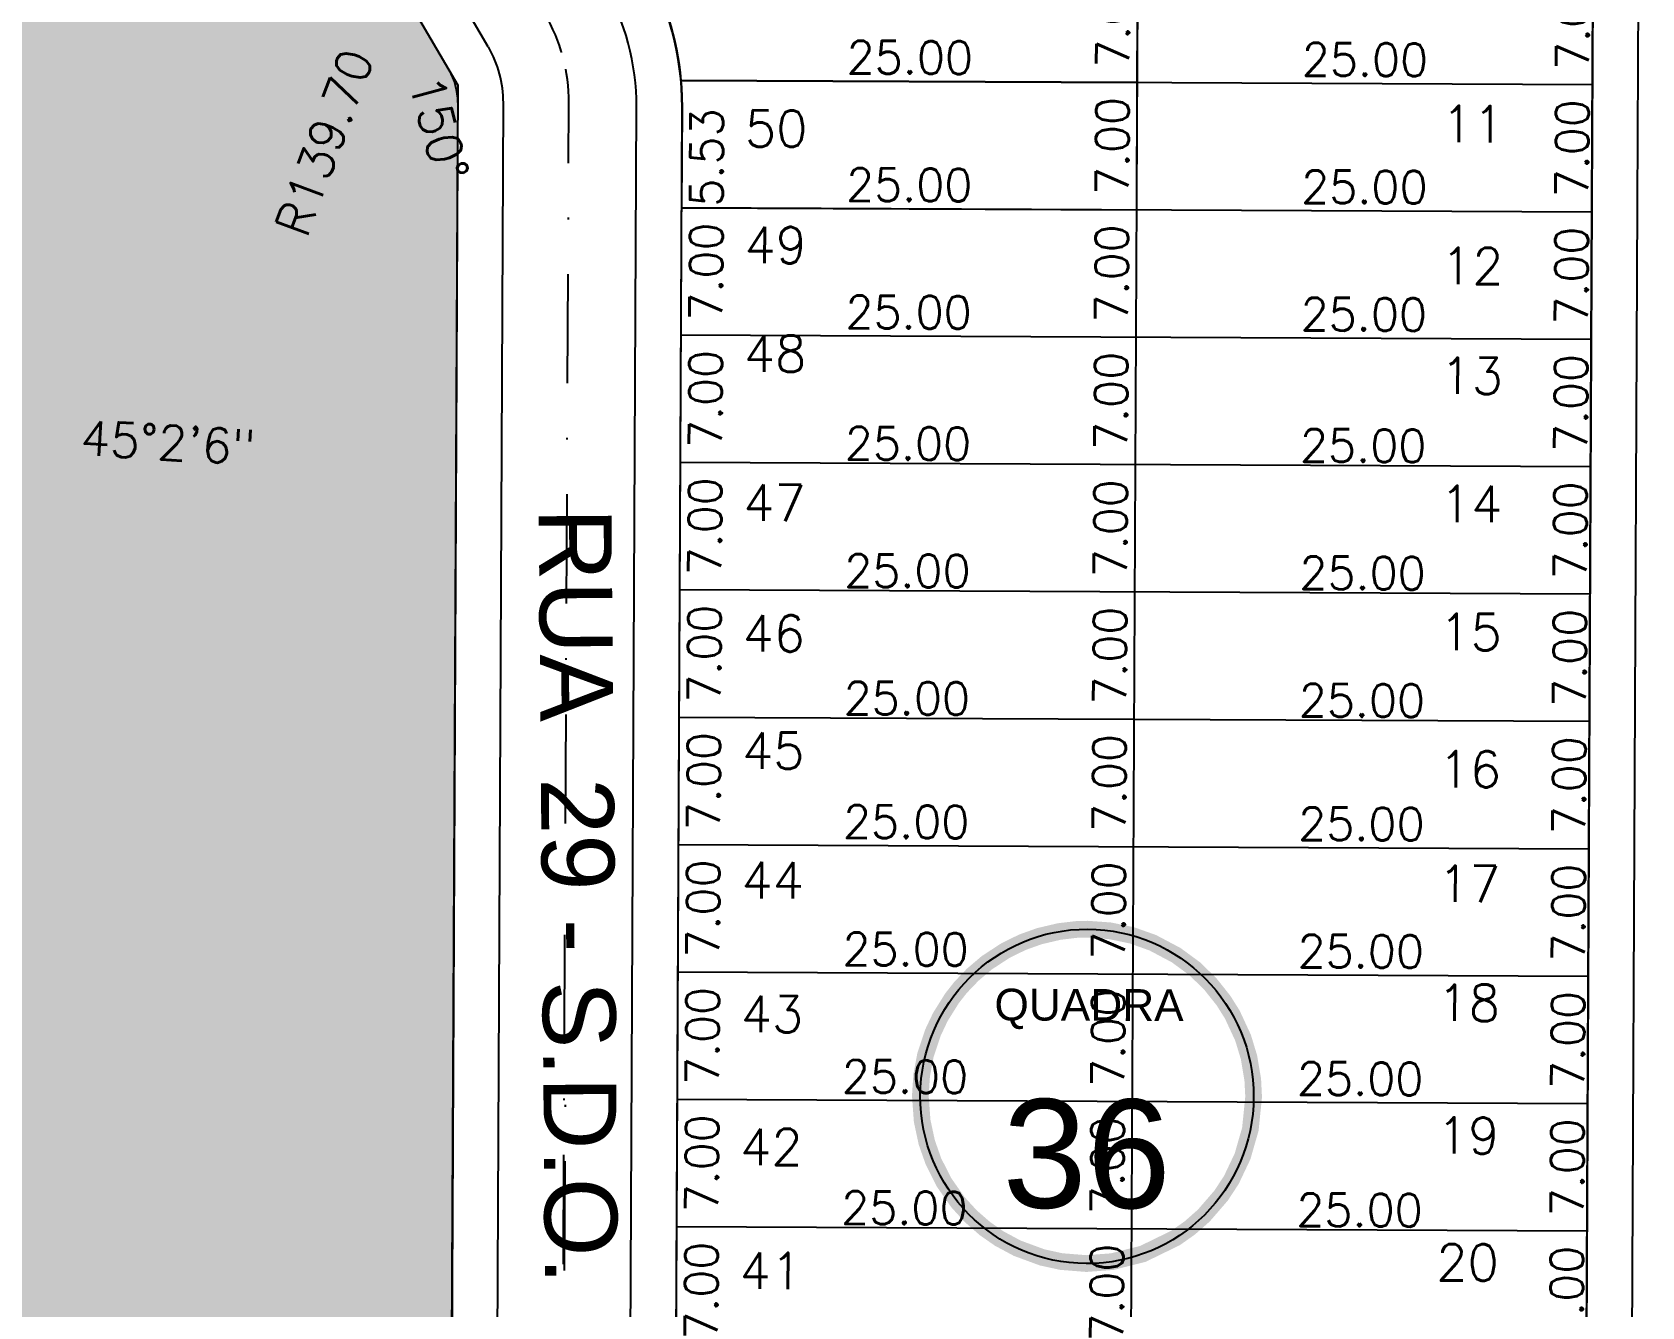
# Model space of a CAD drawing. Header units: millimetres. Extents: x -4430026 to 4783824, y 584 to 9593110.
# Drawn here: x 2394.9 to 2483.3, y 1588 to 1658 of the extents above; entities that cross this region are included whole.
import ezdxf
from ezdxf.enums import TextEntityAlignment as Align

# ---------------------------------------------------------------- set-up
doc = ezdxf.new("R2010")
doc.units = ezdxf.units.MM
doc.linetypes.add('DASHDOT', pattern=[1, 0.5, -0.25, 0, -0.25])
doc.linetypes.add('HIDDEN2', pattern=[0.1875, 0.125, -0.0625])
for name, color, linetype in [('boundary filipe', 6, 'Continuous'), ('BOUNDARY LOTES', 2, 'Continuous'), ('Calçada', 1, 'Continuous'), ('Cota', 8, 'Continuous'), ('COTAS', 8, 'Continuous'), ('Lotes', 2, 'Continuous'), ('Nomes de Ruas', 3, 'Continuous'), ('Numero de lotes', 5, 'Continuous'), ('númeraçãoquadras', 4, 'Continuous'), ('Projeção', 8, 'HIDDEN2'), ('QUADRA', 4, 'Continuous'), ('QUADRO', 8, 'Continuous')]:
    doc.layers.add(name, color=color, linetype=linetype)
doc.styles.add('arcad1', font='romans.shx')
doc.styles.add('ARIAL', font='arial.ttf', dxfattribs={"height": 0.25})
doc.styles.add('ROMANS', font='romans.shx')
doc.styles.add('STYLE1', font='sanss___.ttf')
doc.dimstyles.new('BOLA100', dxfattribs={"dimscale": 0, "dimtxt": 1.9, "dimasz": 0.18, "dimexe": 0.18, "dimexo": 0.063, "dimgap": 0, "dimtad": 1, "dimzin": 4, "dimdsep": 46, "dimtxsty": 'ROMANS', "dimcen": 0.09, "dimse1": 1, "dimse2": 1, "dimsd1": 1, "dimsd2": 1, "dimclrt": 256, "dimaunit": 1, "dimadec": 4, "dimazin": 0, "dimtfac": 1.2, "dimtix": 1, "dimtmove": 2, "dimatfit": 3, "dimfxl": 1, "dimtvp": 2, "dimtolj": 1, "dimtzin": 4, "dimarcsym": 0})
doc.dimstyles.get("Standard").update_dxf_attribs({"dimtxt": 0.18, "dimasz": 0.18, "dimexe": 0.18, "dimexo": 0.0625, "dimgap": 0.09, "dimtad": 0, "dimtih": 1, "dimtoh": 1, "dimdec": 4, "dimzin": 0, "dimdsep": 46, "dimtxsty": 'Standard', "dimcen": 0.09, "dimadec": 0, "dimazin": 0, "dimtfac": 1, "dimtdec": 4, "dimtofl": 0, "dimtmove": 0, "dimatfit": 3, "dimfxl": 1, "dimtolj": 1, "dimtzin": 0, "dimarcsym": 0})

# ---------------------------------------------------------------- blocks, each defined once
blk = doc.blocks.new('NUM_quadra')
at = {"color": 6, "const_width": 0.02}
blk.add_lwpolyline([(-0.0134, 0.1996), (-0.034, 0.1971), (-0.0579, 0.1914), (-0.0779, 0.1842), (-0.0981, 0.1743), (-0.1208, 0.1594), (-0.1377, 0.145), (-0.1521, 0.1299), (-0.1625, 0.1166), (-0.1764, 0.0942), (-0.1852, 0.0754), (-0.1941, 0.0483), (-0.1985, 0.0243), (-0.2, 0), (-0.1977, -0.0299), (-0.1921, -0.0556), (-0.1839, -0.0786), (-0.1713, -0.1033), (-0.1546, -0.1269), (-0.1389, -0.1439), (-0.1219, -0.1586), (-0.1046, -0.1705), (-0.0831, -0.1819), (-0.0531, -0.1928), (-0.0302, -0.1977), (0, -0.2), (0.0309, -0.1976), (0.0677, -0.1882), (0.1069, -0.169), (0.124, -0.1569), (0.1407, -0.1421), (0.1614, -0.1181), (0.1737, -0.0992), (0.187, -0.071), (0.1962, -0.0386), (0.2, 0), (0.1989, 0.0205), (0.1943, 0.0473), (0.1871, 0.0707), (0.1741, 0.0984), (0.1635, 0.1151), (0.1472, 0.1354), (0.1285, 0.1533), (0.1063, 0.1694), (0.0782, 0.1841), (0.0533, 0.1928), (0.0267, 0.1982), (0, 0.2)], close=True, dxfattribs=at)
blk.add_circle((0, 0), 0.2)
at = {"color": 3, "insert": (-0.1114, 0.1285), "char_height": 0.038, "width": 0.2663, "attachment_point": 1, "style": 'STYLE1'}
blk.add_mtext('\\fArial|b0|i0|c0|p34;QUADRA', dxfattribs=at)
at = {"color": 3, "style": 'STYLE1'}
blk.add_attdef('00', text='', height=0.13, dxfattribs=at).set_placement((0, -0.1335), align=Align.CENTER)
blk = doc.blocks.new('*D14100')
at = {"layer": 'DEFPOINTS', "color": 0, "linetype": 'ByBlock'}
for p in [(2424.349, 1656.77), (2423.633, 1505.642), (2427.233, 1505.625)]:
    blk.add_point(p, dxfattribs=at)
at = {"layer": 'COTAS', "linetype": 'ByBlock', "insert": (2422.02, 1580.836), "char_height": 1.9, "attachment_point": 5, "rotation": 89.72858, "style": 'ROMANS'}
blk.add_mtext('\\A1;151.13', dxfattribs=at)
blk = doc.blocks.new('*D14101')
at = {"layer": 'DEFPOINTS', "color": 0, "linetype": 'ByBlock'}
for p in [(2409.343, 1682.337), (2399.441, 1676.524), (2424.349, 1656.77)]:
    blk.add_point(p, dxfattribs=at)
at = {"layer": 'COTAS', "linetype": 'ByBlock', "insert": (2417.981, 1670.455), "char_height": 1.9, "attachment_point": 5, "rotation": 300.40994, "style": 'ROMANS'}
blk.add_mtext('\\A1;29.65', dxfattribs=at)
blk = doc.blocks.new('*D14391')
at = {"layer": 'DEFPOINTS', "color": 0, "linetype": 'ByBlock'}
for p in [(2409.929, 1680.395), (2416.101, 1656.357), (2424.934, 1654.828), (2424.934, 1654.828), (2424.219, 1503.7)]:
    blk.add_point(p, dxfattribs=at)
at = {"layer": 'COTAS', "linetype": 'ByBlock', "insert": (2417.195, 1652.744), "char_height": 1.9, "attachment_point": 5, "rotation": 285.06926, "style": 'ROMANS'}
blk.add_mtext('\\A1;150°', dxfattribs=at)
blk = doc.blocks.new('*D13839')
at = {"layer": 'DEFPOINTS', "color": 0, "linetype": 'ByBlock'}
for p in [(2450.695, 1758.641), (2401.871, 1627.75)]:
    blk.add_point(p, dxfattribs=at)
at = {"layer": 'COTAS', "linetype": 'ByBlock', "insert": (2410.904, 1651.965), "char_height": 1.9, "attachment_point": 5, "rotation": 69.54409, "style": 'ROMANS'}
blk.add_mtext('\\A1;R139.70', dxfattribs=at)
blk = doc.blocks.new('*D13840')
at = {"layer": 'DEFPOINTS', "color": 0, "linetype": 'ByBlock'}
for p in [(2355.914, 1759.622), (2462.721, 1753.502), (2403.112, 1634.246), (2401.871, 1627.75), (2401.871, 1627.75)]:
    blk.add_point(p, dxfattribs=at)
at = {"layer": 'COTAS', "linetype": 'ByBlock', "insert": (2402.318, 1635.481), "char_height": 1.9, "attachment_point": 5, "rotation": 356.69595, "style": 'ROMANS'}
blk.add_mtext('\\A1;45°2\'6"', dxfattribs=at)
blk = doc.blocks.new('*D10656')
at = {"layer": 'DEFPOINTS', "color": 0}
for p in [(2430.55, 1653.914), (2430.505, 1648.382), (2435.491, 1648.358)]:
    blk.add_point(p, dxfattribs=at)
at = {"layer": 'COTAS', "color": 41, "insert": (2431.904, 1651.142), "char_height": 1.8, "attachment_point": 5, "rotation": 89.72858, "style": 'ROMANS'}
blk.add_mtext('\\A1;5.53', dxfattribs=at)
blk = doc.blocks.new('*D10657')
at = {"layer": 'DEFPOINTS', "color": 0}
for p in [(2430.505, 1648.382), (2430.491, 1641.382), (2435.457, 1641.358)]:
    blk.add_point(p, dxfattribs=at)
at = {"layer": 'COTAS', "color": 41, "insert": (2431.874, 1644.875), "char_height": 1.8, "attachment_point": 5, "rotation": 89.72858, "style": 'ROMANS'}
blk.add_mtext('\\A1;7.00', dxfattribs=at)
blk = doc.blocks.new('*D10658')
at = {"layer": 'DEFPOINTS', "color": 0}
for p in [(2430.491, 1641.382), (2430.458, 1634.382), (2435.424, 1634.358)]:
    blk.add_point(p, dxfattribs=at)
at = {"layer": 'COTAS', "color": 41, "insert": (2431.841, 1637.876), "char_height": 1.8, "attachment_point": 5, "rotation": 89.72858, "style": 'ROMANS'}
blk.add_mtext('\\A1;7.00', dxfattribs=at)
blk = doc.blocks.new('*D10659')
at = {"layer": 'DEFPOINTS', "color": 0}
for p in [(2430.458, 1634.382), (2430.424, 1627.382), (2435.391, 1627.359)]:
    blk.add_point(p, dxfattribs=at)
at = {"layer": 'COTAS', "color": 41, "insert": (2431.808, 1630.876), "char_height": 1.8, "attachment_point": 5, "rotation": 89.72858, "style": 'ROMANS'}
blk.add_mtext('\\A1;7.00', dxfattribs=at)
blk = doc.blocks.new('*D10660')
at = {"layer": 'DEFPOINTS', "color": 0}
for p in [(2430.424, 1627.382), (2430.391, 1620.382), (2435.358, 1620.359)]:
    blk.add_point(p, dxfattribs=at)
at = {"layer": 'COTAS', "color": 41, "insert": (2431.775, 1623.876), "char_height": 1.8, "attachment_point": 5, "rotation": 89.72858, "style": 'ROMANS'}
blk.add_mtext('\\A1;7.00', dxfattribs=at)
blk = doc.blocks.new('*D10661')
at = {"layer": 'DEFPOINTS', "color": 0}
for p in [(2430.391, 1620.382), (2430.358, 1613.382), (2435.325, 1613.359)]:
    blk.add_point(p, dxfattribs=at)
at = {"layer": 'COTAS', "color": 41, "insert": (2431.741, 1616.876), "char_height": 1.8, "attachment_point": 5, "rotation": 89.72858, "style": 'ROMANS'}
blk.add_mtext('\\A1;7.00', dxfattribs=at)
blk = doc.blocks.new('*D10662')
at = {"layer": 'DEFPOINTS', "color": 0}
for p in [(2430.358, 1613.382), (2430.325, 1606.382), (2435.292, 1606.359)]:
    blk.add_point(p, dxfattribs=at)
at = {"layer": 'COTAS', "color": 41, "insert": (2431.708, 1609.876), "char_height": 1.8, "attachment_point": 5, "rotation": 89.72858, "style": 'ROMANS'}
blk.add_mtext('\\A1;7.00', dxfattribs=at)
blk = doc.blocks.new('*D10663')
at = {"layer": 'DEFPOINTS', "color": 0}
for p in [(2430.325, 1606.382), (2430.292, 1599.382), (2435.259, 1599.359)]:
    blk.add_point(p, dxfattribs=at)
at = {"layer": 'COTAS', "color": 41, "insert": (2431.675, 1602.876), "char_height": 1.8, "attachment_point": 5, "rotation": 89.72858, "style": 'ROMANS'}
blk.add_mtext('\\A1;7.00', dxfattribs=at)
blk = doc.blocks.new('*D10664')
at = {"layer": 'DEFPOINTS', "color": 0}
for p in [(2430.292, 1599.382), (2430.259, 1592.382), (2435.225, 1592.359)]:
    blk.add_point(p, dxfattribs=at)
at = {"layer": 'COTAS', "color": 41, "insert": (2431.642, 1595.876), "char_height": 1.8, "attachment_point": 5, "rotation": 89.72858, "style": 'ROMANS'}
blk.add_mtext('\\A1;7.00', dxfattribs=at)
blk = doc.blocks.new('*D10665')
at = {"layer": 'DEFPOINTS', "color": 0}
for p in [(2430.259, 1592.382), (2430.225, 1585.383), (2435.192, 1585.359)]:
    blk.add_point(p, dxfattribs=at)
at = {"layer": 'COTAS', "color": 41, "insert": (2431.609, 1588.876), "char_height": 1.8, "attachment_point": 5, "rotation": 89.72858, "style": 'ROMANS'}
blk.add_mtext('\\A1;7.00', dxfattribs=at)
blk = doc.blocks.new('*D10677')
at = {"layer": 'DEFPOINTS', "color": 0}
for p in [(2455.59, 1662.263), (2455.557, 1655.263), (2457.8, 1655.253)]:
    blk.add_point(p, dxfattribs=at)
at = {"layer": 'COTAS', "color": 41, "insert": (2454.217, 1658.77), "char_height": 1.8, "attachment_point": 5, "rotation": 89.72858, "style": 'ROMANS'}
blk.add_mtext('\\A1;7.00', dxfattribs=at)
blk = doc.blocks.new('*D10678')
at = {"layer": 'DEFPOINTS', "color": 0}
for p in [(2455.557, 1655.263), (2455.524, 1648.263), (2457.767, 1648.253)]:
    blk.add_point(p, dxfattribs=at)
at = {"layer": 'COTAS', "color": 41, "insert": (2454.183, 1651.77), "char_height": 1.8, "attachment_point": 5, "rotation": 89.72858, "style": 'ROMANS'}
blk.add_mtext('\\A1;7.00', dxfattribs=at)
blk = doc.blocks.new('*D10679')
at = {"layer": 'DEFPOINTS', "color": 0}
for p in [(2455.524, 1648.263), (2455.49, 1641.264), (2457.734, 1641.253)]:
    blk.add_point(p, dxfattribs=at)
at = {"layer": 'COTAS', "color": 41, "insert": (2454.15, 1644.77), "char_height": 1.8, "attachment_point": 5, "rotation": 89.72858, "style": 'ROMANS'}
blk.add_mtext('\\A1;7.00', dxfattribs=at)
blk = doc.blocks.new('*D10680')
at = {"layer": 'DEFPOINTS', "color": 0}
for p in [(2455.49, 1641.264), (2455.457, 1634.264), (2457.7, 1634.253)]:
    blk.add_point(p, dxfattribs=at)
at = {"layer": 'COTAS', "color": 41, "insert": (2454.117, 1637.77), "char_height": 1.8, "attachment_point": 5, "rotation": 89.72858, "style": 'ROMANS'}
blk.add_mtext('\\A1;7.00', dxfattribs=at)
blk = doc.blocks.new('*D10681')
at = {"layer": 'DEFPOINTS', "color": 0}
for p in [(2455.457, 1634.264), (2455.424, 1627.264), (2457.667, 1627.253)]:
    blk.add_point(p, dxfattribs=at)
at = {"layer": 'COTAS', "color": 41, "insert": (2454.084, 1630.77), "char_height": 1.8, "attachment_point": 5, "rotation": 89.72858, "style": 'ROMANS'}
blk.add_mtext('\\A1;7.00', dxfattribs=at)
blk = doc.blocks.new('*D10682')
at = {"layer": 'DEFPOINTS', "color": 0}
for p in [(2455.424, 1627.264), (2455.391, 1620.264), (2457.634, 1620.253)]:
    blk.add_point(p, dxfattribs=at)
at = {"layer": 'COTAS', "color": 41, "insert": (2454.051, 1623.77), "char_height": 1.8, "attachment_point": 5, "rotation": 89.72858, "style": 'ROMANS'}
blk.add_mtext('\\A1;7.00', dxfattribs=at)
blk = doc.blocks.new('*D10683')
at = {"layer": 'DEFPOINTS', "color": 0}
for p in [(2455.391, 1620.264), (2455.358, 1613.264), (2457.601, 1613.253)]:
    blk.add_point(p, dxfattribs=at)
at = {"layer": 'COTAS', "color": 41, "insert": (2454.018, 1616.77), "char_height": 1.8, "attachment_point": 5, "rotation": 89.72858, "style": 'ROMANS'}
blk.add_mtext('\\A1;7.00', dxfattribs=at)
blk = doc.blocks.new('*D10684')
at = {"layer": 'DEFPOINTS', "color": 0}
for p in [(2455.358, 1613.264), (2455.325, 1606.264), (2457.568, 1606.253)]:
    blk.add_point(p, dxfattribs=at)
at = {"layer": 'COTAS', "color": 41, "insert": (2453.984, 1609.77), "char_height": 1.8, "attachment_point": 5, "rotation": 89.72858, "style": 'ROMANS'}
blk.add_mtext('\\A1;7.00', dxfattribs=at)
blk = doc.blocks.new('*D10685')
at = {"layer": 'DEFPOINTS', "color": 0}
for p in [(2455.325, 1606.264), (2455.292, 1599.264), (2457.535, 1599.253)]:
    blk.add_point(p, dxfattribs=at)
at = {"layer": 'COTAS', "color": 41, "insert": (2453.951, 1602.77), "char_height": 1.8, "attachment_point": 5, "rotation": 89.72858, "style": 'ROMANS'}
blk.add_mtext('\\A1;7.00', dxfattribs=at)
blk = doc.blocks.new('*D10686')
at = {"layer": 'DEFPOINTS', "color": 0}
for p in [(2455.292, 1599.264), (2455.258, 1592.264), (2457.502, 1592.253)]:
    blk.add_point(p, dxfattribs=at)
at = {"layer": 'COTAS', "color": 41, "insert": (2453.918, 1595.77), "char_height": 1.8, "attachment_point": 5, "rotation": 89.72858, "style": 'ROMANS'}
blk.add_mtext('\\A1;7.00', dxfattribs=at)
blk = doc.blocks.new('*D10687')
at = {"layer": 'DEFPOINTS', "color": 0}
for p in [(2455.258, 1592.264), (2455.207, 1585.264), (2457.468, 1585.254)]:
    blk.add_point(p, dxfattribs=at)
at = {"layer": 'COTAS', "color": 41, "insert": (2453.885, 1588.771), "char_height": 1.8, "attachment_point": 5, "rotation": 89.72858, "style": 'ROMANS'}
blk.add_mtext('\\A1;7.00', dxfattribs=at)
blk = doc.blocks.new('*D10699')
at = {"layer": 'DEFPOINTS', "color": 0}
for p in [(2480.571, 1662.145), (2480.538, 1655.145), (2483.057, 1655.133)]:
    blk.add_point(p, dxfattribs=at)
at = {"layer": 'COTAS', "color": 41, "insert": (2479.473, 1658.65), "char_height": 1.8, "attachment_point": 5, "rotation": 89.72858, "style": 'ROMANS'}
blk.add_mtext('\\A1;7.00', dxfattribs=at)
blk = doc.blocks.new('*D10700')
at = {"layer": 'DEFPOINTS', "color": 0}
for p in [(2480.538, 1655.145), (2480.505, 1648.145), (2483.023, 1648.133)]:
    blk.add_point(p, dxfattribs=at)
at = {"layer": 'COTAS', "color": 41, "insert": (2479.44, 1651.65), "char_height": 1.8, "attachment_point": 5, "rotation": 89.72858, "style": 'ROMANS'}
blk.add_mtext('\\A1;7.00', dxfattribs=at)
blk = doc.blocks.new('*D10701')
at = {"layer": 'DEFPOINTS', "color": 0}
for p in [(2480.505, 1648.145), (2480.472, 1641.145), (2482.99, 1641.133)]:
    blk.add_point(p, dxfattribs=at)
at = {"layer": 'COTAS', "color": 41, "insert": (2479.407, 1644.65), "char_height": 1.8, "attachment_point": 5, "rotation": 89.72858, "style": 'ROMANS'}
blk.add_mtext('\\A1;7.00', dxfattribs=at)
blk = doc.blocks.new('*D10702')
at = {"layer": 'DEFPOINTS', "color": 0}
for p in [(2480.472, 1641.145), (2480.438, 1634.145), (2482.957, 1634.133)]:
    blk.add_point(p, dxfattribs=at)
at = {"layer": 'COTAS', "color": 41, "insert": (2479.374, 1637.65), "char_height": 1.8, "attachment_point": 5, "rotation": 89.72858, "style": 'ROMANS'}
blk.add_mtext('\\A1;7.00', dxfattribs=at)
blk = doc.blocks.new('*D10703')
at = {"layer": 'DEFPOINTS', "color": 0}
for p in [(2480.438, 1634.145), (2480.405, 1627.145), (2482.924, 1627.133)]:
    blk.add_point(p, dxfattribs=at)
at = {"layer": 'COTAS', "color": 41, "insert": (2479.34, 1630.65), "char_height": 1.8, "attachment_point": 5, "rotation": 89.72858, "style": 'ROMANS'}
blk.add_mtext('\\A1;7.00', dxfattribs=at)
blk = doc.blocks.new('*D10704')
at = {"layer": 'DEFPOINTS', "color": 0}
for p in [(2480.405, 1627.145), (2480.372, 1620.145), (2482.891, 1620.133)]:
    blk.add_point(p, dxfattribs=at)
at = {"layer": 'COTAS', "color": 41, "insert": (2479.307, 1623.65), "char_height": 1.8, "attachment_point": 5, "rotation": 89.72858, "style": 'ROMANS'}
blk.add_mtext('\\A1;7.00', dxfattribs=at)
blk = doc.blocks.new('*D10705')
at = {"layer": 'DEFPOINTS', "color": 0}
for p in [(2480.372, 1620.145), (2480.339, 1613.145), (2482.858, 1613.134)]:
    blk.add_point(p, dxfattribs=at)
at = {"layer": 'COTAS', "color": 41, "insert": (2479.274, 1616.651), "char_height": 1.8, "attachment_point": 5, "rotation": 89.72858, "style": 'ROMANS'}
blk.add_mtext('\\A1;7.00', dxfattribs=at)
blk = doc.blocks.new('*D10706')
at = {"layer": 'DEFPOINTS', "color": 0}
for p in [(2480.339, 1613.145), (2480.306, 1606.146), (2482.824, 1606.134)]:
    blk.add_point(p, dxfattribs=at)
at = {"layer": 'COTAS', "color": 41, "insert": (2479.241, 1609.651), "char_height": 1.8, "attachment_point": 5, "rotation": 89.72858, "style": 'ROMANS'}
blk.add_mtext('\\A1;7.00', dxfattribs=at)
blk = doc.blocks.new('*D10707')
at = {"layer": 'DEFPOINTS', "color": 0}
for p in [(2480.306, 1606.146), (2480.273, 1599.146), (2482.791, 1599.134)]:
    blk.add_point(p, dxfattribs=at)
at = {"layer": 'COTAS', "color": 41, "insert": (2479.208, 1602.651), "char_height": 1.8, "attachment_point": 5, "rotation": 89.72858, "style": 'ROMANS'}
blk.add_mtext('\\A1;7.00', dxfattribs=at)
blk = doc.blocks.new('*D10708')
at = {"layer": 'DEFPOINTS', "color": 0}
for p in [(2480.273, 1599.146), (2480.24, 1592.146), (2482.758, 1592.134)]:
    blk.add_point(p, dxfattribs=at)
at = {"layer": 'COTAS', "color": 41, "insert": (2479.175, 1595.651), "char_height": 1.8, "attachment_point": 5, "rotation": 89.72858, "style": 'ROMANS'}
blk.add_mtext('\\A1;7.00', dxfattribs=at)
blk = doc.blocks.new('*D10709')
at = {"layer": 'DEFPOINTS', "color": 0}
for p in [(2480.24, 1592.146), (2480.206, 1585.146), (2482.725, 1585.134)]:
    blk.add_point(p, dxfattribs=at)
at = {"layer": 'COTAS', "color": 41, "insert": (2479.142, 1588.651), "char_height": 1.8, "attachment_point": 5, "rotation": 89.72858, "style": 'ROMANS'}
blk.add_mtext('\\A1;7.00', dxfattribs=at)
blk = doc.blocks.new('*D10760')
at = {"layer": 'DEFPOINTS', "color": 0}
for p in [(2430.386, 1619.364), (2455.386, 1619.245), (2455.379, 1617.769)]:
    blk.add_point(p, dxfattribs=at)
at = {"layer": 'Cota', "color": 41, "insert": (2442.896, 1621.429), "char_height": 1.8, "attachment_point": 5, "rotation": 359.72858, "style": 'ROMANS'}
blk.add_mtext('\\A1;25.00', dxfattribs=at)
blk = doc.blocks.new('*D10761')
at = {"layer": 'DEFPOINTS', "color": 0}
for p in [(2455.386, 1619.245), (2480.386, 1619.127), (2480.379, 1617.651)]:
    blk.add_point(p, dxfattribs=at)
at = {"layer": 'Cota', "color": 41, "insert": (2467.896, 1621.31), "char_height": 1.8, "attachment_point": 5, "rotation": 359.72858, "style": 'ROMANS'}
blk.add_mtext('\\A1;25.00', dxfattribs=at)
blk = doc.blocks.new('*D10762')
at = {"layer": 'DEFPOINTS', "color": 0}
for p in [(2430.42, 1626.364), (2455.419, 1626.245), (2455.412, 1624.769)]:
    blk.add_point(p, dxfattribs=at)
at = {"layer": 'Cota', "color": 41, "insert": (2442.93, 1628.428), "char_height": 1.8, "attachment_point": 5, "rotation": 359.72858, "style": 'ROMANS'}
blk.add_mtext('\\A1;25.00', dxfattribs=at)
blk = doc.blocks.new('*D10763')
at = {"layer": 'DEFPOINTS', "color": 0}
for p in [(2455.419, 1626.245), (2480.419, 1626.127), (2480.412, 1624.651)]:
    blk.add_point(p, dxfattribs=at)
at = {"layer": 'Cota', "color": 41, "insert": (2467.929, 1628.31), "char_height": 1.8, "attachment_point": 5, "rotation": 359.72858, "style": 'ROMANS'}
blk.add_mtext('\\A1;25.00', dxfattribs=at)
blk = doc.blocks.new('*D10764')
at = {"layer": 'DEFPOINTS', "color": 0}
for p in [(2430.453, 1633.363), (2455.453, 1633.245), (2455.446, 1631.769)]:
    blk.add_point(p, dxfattribs=at)
at = {"layer": 'Cota', "color": 41, "insert": (2442.963, 1635.428), "char_height": 1.8, "attachment_point": 5, "rotation": 359.72858, "style": 'ROMANS'}
blk.add_mtext('\\A1;25.00', dxfattribs=at)
blk = doc.blocks.new('*D10765')
at = {"layer": 'DEFPOINTS', "color": 0}
for p in [(2455.453, 1633.245), (2480.452, 1633.127), (2480.445, 1631.651)]:
    blk.add_point(p, dxfattribs=at)
at = {"layer": 'Cota', "color": 41, "insert": (2467.962, 1635.31), "char_height": 1.8, "attachment_point": 5, "rotation": 359.72858, "style": 'ROMANS'}
blk.add_mtext('\\A1;25.00', dxfattribs=at)
blk = doc.blocks.new('*D10766')
at = {"layer": 'DEFPOINTS', "color": 0}
for p in [(2430.487, 1640.577), (2455.487, 1640.458), (2455.48, 1638.983)]:
    blk.add_point(p, dxfattribs=at)
at = {"layer": 'Cota', "color": 41, "insert": (2442.997, 1642.642), "char_height": 1.8, "attachment_point": 5, "rotation": 359.72858, "style": 'ROMANS'}
blk.add_mtext('\\A1;25.00', dxfattribs=at)
blk = doc.blocks.new('*D10767')
at = {"layer": 'DEFPOINTS', "color": 0}
for p in [(2455.487, 1640.458), (2480.486, 1640.34), (2480.479, 1638.864)]:
    blk.add_point(p, dxfattribs=at)
at = {"layer": 'Cota', "color": 41, "insert": (2467.997, 1642.523), "char_height": 1.8, "attachment_point": 5, "rotation": 359.72858, "style": 'ROMANS'}
blk.add_mtext('\\A1;25.00', dxfattribs=at)
blk = doc.blocks.new('*D10768')
at = {"layer": 'DEFPOINTS', "color": 0}
for p in [(2430.52, 1647.577), (2455.52, 1647.458), (2455.513, 1645.983)]:
    blk.add_point(p, dxfattribs=at)
at = {"layer": 'Cota', "color": 41, "insert": (2443.03, 1649.642), "char_height": 1.8, "attachment_point": 5, "rotation": 359.72858, "style": 'ROMANS'}
blk.add_mtext('\\A1;25.00', dxfattribs=at)
blk = doc.blocks.new('*D10769')
at = {"layer": 'DEFPOINTS', "color": 0}
for p in [(2455.52, 1647.458), (2480.52, 1647.34), (2480.513, 1645.864)]:
    blk.add_point(p, dxfattribs=at)
at = {"layer": 'Cota', "color": 41, "insert": (2468.03, 1649.523), "char_height": 1.8, "attachment_point": 5, "rotation": 359.72858, "style": 'ROMANS'}
blk.add_mtext('\\A1;25.00', dxfattribs=at)
blk = doc.blocks.new('*D10770')
at = {"layer": 'DEFPOINTS', "color": 0}
for p in [(2430.553, 1654.577), (2455.553, 1654.458), (2455.546, 1652.982)]:
    blk.add_point(p, dxfattribs=at)
at = {"layer": 'Cota', "color": 41, "insert": (2443.063, 1656.642), "char_height": 1.8, "attachment_point": 5, "rotation": 359.72858, "style": 'ROMANS'}
blk.add_mtext('\\A1;25.00', dxfattribs=at)
blk = doc.blocks.new('*D10771')
at = {"layer": 'DEFPOINTS', "color": 0}
for p in [(2455.553, 1654.458), (2480.553, 1654.34), (2480.546, 1652.864)]:
    blk.add_point(p, dxfattribs=at)
at = {"layer": 'Cota', "color": 41, "insert": (2468.063, 1656.523), "char_height": 1.8, "attachment_point": 5, "rotation": 359.72858, "style": 'ROMANS'}
blk.add_mtext('\\A1;25.00', dxfattribs=at)
blk = doc.blocks.new('*D10772')
at = {"layer": 'DEFPOINTS', "color": 0}
for p in [(2430.574, 1658.924), (2455.574, 1658.806), (2455.567, 1657.33)]:
    blk.add_point(p, dxfattribs=at)
at = {"layer": 'Cota', "color": 41, "insert": (2443.084, 1660.989), "char_height": 1.8, "attachment_point": 5, "rotation": 359.72858, "style": 'ROMANS'}
blk.add_mtext('\\A1;25.00', dxfattribs=at)
blk = doc.blocks.new('*D10773')
at = {"layer": 'DEFPOINTS', "color": 0}
for p in [(2430.354, 1612.577), (2455.354, 1612.459), (2455.347, 1610.983)]:
    blk.add_point(p, dxfattribs=at)
at = {"layer": 'Cota', "color": 41, "insert": (2442.864, 1614.642), "char_height": 1.8, "attachment_point": 5, "rotation": 359.72858, "style": 'ROMANS'}
blk.add_mtext('\\A1;25.00', dxfattribs=at)
blk = doc.blocks.new('*D10774')
at = {"layer": 'DEFPOINTS', "color": 0}
for p in [(2455.354, 1612.459), (2480.354, 1612.34), (2480.347, 1610.864)]:
    blk.add_point(p, dxfattribs=at)
at = {"layer": 'Cota', "color": 41, "insert": (2467.864, 1614.524), "char_height": 1.8, "attachment_point": 5, "rotation": 359.72858, "style": 'ROMANS'}
blk.add_mtext('\\A1;25.00', dxfattribs=at)
blk = doc.blocks.new('*D10783')
at = {"layer": 'DEFPOINTS', "color": 0}
for p in [(2430.254, 1591.364), (2455.254, 1591.246), (2455.247, 1589.77)]:
    blk.add_point(p, dxfattribs=at)
at = {"layer": 'Cota', "color": 41, "insert": (2442.764, 1593.429), "char_height": 1.8, "attachment_point": 5, "rotation": 359.72858, "style": 'ROMANS'}
blk.add_mtext('\\A1;25.00', dxfattribs=at)
blk = doc.blocks.new('*D10784')
at = {"layer": 'DEFPOINTS', "color": 0}
for p in [(2455.254, 1591.246), (2480.253, 1591.127), (2480.246, 1589.651)]:
    blk.add_point(p, dxfattribs=at)
at = {"layer": 'Cota', "color": 41, "insert": (2467.763, 1593.31), "char_height": 1.8, "attachment_point": 5, "rotation": 359.72858, "style": 'ROMANS'}
blk.add_mtext('\\A1;25.00', dxfattribs=at)
blk = doc.blocks.new('*D10785')
at = {"layer": 'DEFPOINTS', "color": 0}
for p in [(2430.288, 1598.577), (2455.288, 1598.459), (2455.281, 1596.983)]:
    blk.add_point(p, dxfattribs=at)
at = {"layer": 'Cota', "color": 41, "insert": (2442.798, 1600.642), "char_height": 1.8, "attachment_point": 5, "rotation": 359.72858, "style": 'ROMANS'}
blk.add_mtext('\\A1;25.00', dxfattribs=at)
blk = doc.blocks.new('*D10786')
at = {"layer": 'DEFPOINTS', "color": 0}
for p in [(2455.288, 1598.459), (2480.287, 1598.34), (2480.28, 1596.865)]:
    blk.add_point(p, dxfattribs=at)
at = {"layer": 'Cota', "color": 41, "insert": (2467.798, 1600.524), "char_height": 1.8, "attachment_point": 5, "rotation": 359.72858, "style": 'ROMANS'}
blk.add_mtext('\\A1;25.00', dxfattribs=at)
blk = doc.blocks.new('*D10787')
at = {"layer": 'DEFPOINTS', "color": 0}
for p in [(2430.321, 1605.577), (2455.321, 1605.459), (2455.314, 1603.983)]:
    blk.add_point(p, dxfattribs=at)
at = {"layer": 'Cota', "color": 41, "insert": (2442.831, 1607.642), "char_height": 1.8, "attachment_point": 5, "rotation": 359.72858, "style": 'ROMANS'}
blk.add_mtext('\\A1;25.00', dxfattribs=at)
blk = doc.blocks.new('*D10788')
at = {"layer": 'DEFPOINTS', "color": 0}
for p in [(2455.321, 1605.459), (2480.321, 1605.34), (2480.314, 1603.865)]:
    blk.add_point(p, dxfattribs=at)
at = {"layer": 'Cota', "color": 41, "insert": (2467.831, 1607.524), "char_height": 1.8, "attachment_point": 5, "rotation": 359.72858, "style": 'ROMANS'}
blk.add_mtext('\\A1;25.00', dxfattribs=at)
blk = doc.blocks.new('*D8672')
at = {"layer": 'DEFPOINTS', "color": 0, "linetype": 'ByBlock'}
for p in [(2355.914, 1759.622), (2462.721, 1753.502), (2403.112, 1634.246), (2401.871, 1627.75), (2401.871, 1627.75)]:
    blk.add_point(p, dxfattribs=at)
at = {"layer": 'COTAS', "linetype": 'ByBlock', "insert": (2402.318, 1635.481), "char_height": 1.9, "attachment_point": 5, "rotation": 356.69595, "style": 'ROMANS'}
blk.add_mtext('\\A1;45°2\'6"', dxfattribs=at)

msp = doc.modelspace()

# ---------------------------------------------------------------- hatches: boundary and pattern name
at = {"layer": 'QUADRO'}
h = msp.add_hatch(dxfattribs=at)
h.set_pattern_fill('SWAMP', color=256, scale=3, angle=-0.27142, style=0)
h.set_pattern_definition([(359.7286, (2314.9623, 1512.1842), (1.51229, 2.59094), [0.375, -2.625]), (89.7286, (2315.1498, 1512.1834), (-1.487676, 2.605153), [0.1875, -5.008652]), (89.7286, (2315.1967, 1512.1831), (-1.487676, 2.605153), [0.15, -5.046152]), (89.7286, (2315.1029, 1512.1836), (-1.487676, 2.605153), [0.15, -5.046152]), (59.7286, (2315.2435, 1512.183), (-1.487676, 2.605153), [0.12, -2.88]), (119.7286, (2315.056, 1512.1838), (-2.999966, 0.01421), [0.12, -2.88])])
edge = h.paths.add_edge_path()
edge.add_arc((2414.737, 1654.182), 3.5, 359.72858, 390.40994)
edge.add_line((2417.755, 1655.954), (2408.507, 1671.711))
edge.add_arc((2405.488, 1669.939), 3.5, 30.40994, 122.79452)
edge.add_arc((2365.97, 1731.273), 69.463, 239.88824, 302.79452, ccw=False)
edge.add_arc((2329.365, 1668.157), 3.5, 59.88824, 150.16598)
edge.add_line((2326.329, 1669.898), (2316.08, 1652.028))
edge.add_arc((2319.117, 1650.286), 3.5, 150.16598, 179.72858)
edge.add_line((2315.617, 1650.303), (2314.981, 1516.095))
edge.add_arc((2318.481, 1516.078), 3.5, 179.72858, 269.48246)
edge.add_line((2318.449, 1512.578), (2414.047, 1511.715))
edge.add_arc((2414.078, 1515.215), 3.5, 269.48246, 359.72858)
edge.add_line((2417.578, 1515.198), (2418.237, 1654.165))

# ---------------------------------------------------------------- linework, layer by layer
at = {"layer": 'boundary filipe', "elevation": 2.439}
msp.add_lwpolyline([(2314.964, 1512.61), (2315.621, 1651.227), (2329.171, 1674.854, 0.206018), (2381.666, 1665.676, 0.060604), (2406.629, 1674.91), (2418.241, 1655.126), (2417.562, 1511.683), (2314.964, 1512.61)], format="xyb", close=True, dxfattribs=at)
msp.add_lwpolyline([(2314.964, 1512.61), (2315.621, 1651.227), (2329.171, 1674.854, 0.206018), (2381.666, 1665.676, 0.060604), (2406.629, 1674.91), (2418.241, 1655.126), (2417.562, 1511.683), (2314.964, 1512.61)], format="xyb", close=True, dxfattribs=at)
at = {"layer": 'BOUNDARY LOTES', "elevation": 2.439}
for points in [[(2455.59, 1662.263), (2446.31, 1662.307), (2428.122, 1662.393), (2428.39, 1661.936, -0.11092), (2430.488, 1655.382), (2455.557, 1655.263)], [(2455.557, 1655.263), (2430.488, 1655.382, -0.023409), (2430.55, 1653.914), (2430.524, 1648.382), (2455.524, 1648.263)]]:
    msp.add_lwpolyline(points, format="xyb", close=True, dxfattribs=at)
at = {"layer": 'Calçada'}
for p, q in [((2483.025, 1648.576, 2.439), (2483.267, 1699.569, 2.439)), ((2419.911, 1657.219, 2.439), (2410.437, 1673.361, 2.439)), ((2420.078, 1515.186, 2.439), (2420.737, 1654.154, 2.439)), ((2427.394, 1515.352, 2.439), (2428.05, 1653.926, 2.439)), ((2482.396, 1515.703, 2.439), (2483.025, 1648.576, 2.439))]:
    msp.add_line(p, q, dxfattribs=at)
for centre, radius in [((2414.85, 1653.989, 2.439), 13.2), ((2414.737, 1654.182, 2.439), 6)]:
    msp.add_arc(centre, radius, 359.72858, 30.40994, dxfattribs=at)
at = {"layer": 'Lotes'}
for p, q in [((2454.878, 1512.027, 2.439), (2455.794, 1705.266, 2.439)), ((2480.557, 1655.145, 2.439), (2430.488, 1655.382, 2.439)), ((2480.523, 1648.145, 2.439), (2430.505, 1648.382, 2.439)), ((2480.49, 1641.145, 2.439), (2430.472, 1641.382, 2.439)), ((2480.457, 1634.145, 2.439), (2430.439, 1634.382, 2.439)), ((2480.424, 1627.145, 2.439), (2430.406, 1627.382, 2.439)), ((2480.391, 1620.145, 2.439), (2430.373, 1620.382, 2.439)), ((2480.358, 1613.145, 2.439), (2430.34, 1613.382, 2.439)), ((2480.324, 1606.145, 2.439), (2430.306, 1606.382, 2.439)), ((2480.291, 1599.146, 2.439), (2430.273, 1599.383, 2.439)), ((2480.258, 1592.146, 2.439), (2430.24, 1592.383, 2.439))]:
    msp.add_line(p, q, dxfattribs=at)
at = {"layer": 'Projeção', "linetype": 'DASHDOT', "ltscale": 12}
for p, q in [((2423.633, 1505.642, 2.439), (2424.337, 1654.136, 2.439)), ((2423.662, 1505.289, 103.708), (2424.153, 1600.787, 103.708))]:
    msp.add_line(p, q, dxfattribs=at)
at = {"layer": 'Projeção', "ltscale": 15}
msp.add_arc((2414.737, 1654.182, 2.439), 9.6, 359.72858, 30.40994, dxfattribs=at)
at = {"layer": 'QUADRA'}
for p, q in [((2480.525, 1648.588, 2.439), (2480.765, 1699.127, 2.439)), ((2429.894, 1515.34, 2.439), (2430.55, 1653.914, 2.439)), ((2417.578, 1515.198, 2.439), (2418.229, 1652.587, 2.439)), ((2479.896, 1515.715, 2.439), (2480.525, 1648.588, 2.439))]:
    msp.add_line(p, q, dxfattribs=at)
at = {"layer": 'QUADRA', "elevation": 2.439}
msp.add_lwpolyline([(2430.55, 1653.914, 0.13468), (2428.39, 1661.936), (2417.151, 1681.085, 0.020206), (2424.363, 1686.306, 0.025885), (2438.303, 1698.5, -0.221788), (2457.475, 1705.152), (2480.782, 1702.754), (2480.525, 1648.588), (2479.88, 1512.264), (2429.877, 1511.79), (2430.55, 1653.914)], format="xyb", dxfattribs=at)
msp.add_lwpolyline([(2314.964, 1512.61), (2315.621, 1651.227), (2329.171, 1674.854, 0.206018), (2381.666, 1665.676, 0.060604), (2406.629, 1674.91), (2418.241, 1655.126), (2417.562, 1511.683), (2314.964, 1512.61)], format="xyb", close=True, dxfattribs=at)
msp.add_lwpolyline([(2314.964, 1512.61), (2315.621, 1651.227), (2329.171, 1674.854, 0.206018), (2381.666, 1665.676, 0.060604), (2406.629, 1674.91), (2418.241, 1655.126), (2417.562, 1511.683), (2314.964, 1512.61)], format="xyb", close=True, dxfattribs=at)
at = {"layer": 'QUADRA'}
msp.add_arc((2414.737, 1654.182, 2.439), 3.5, 359.72858, 30.40994, dxfattribs=at)

# ---------------------------------------------------------------- block references
at = {"layer": 'númeraçãoquadras', "linetype": 'ByBlock', "extrusion": (0.084423, -0.000343131, 0.99643)}
ref = msp.add_blockref('NUM_quadra', (1609.512, -2437.332, 208.953), dxfattribs=dict(at, xscale=45.93175888062505, yscale=45.93175888063583, zscale=45.9317585301844, rotation=270.0385460290153))
ref.add_attrib('00', '36', dxfattribs={"layer": '0', "color": 3, "extrusion": (0.084423, -0.000343131, 0.99643), "height": 5.9711, "rotation": 270.03855, "style": 'STYLE1'}).set_placement((1603.382, -2437.336, 208.953), align=Align.CENTER)

# ---------------------------------------------------------------- texts
at = {"layer": 'Nomes de Ruas', "extrusion": (0.018825, 0.084574, 0.996239), "style": 'ARIAL'}
msp.add_text('RUA  29 - S.D.O.', height=4, rotation=102.96746, dxfattribs=at).set_placement((-2010.245, -2111.095, 186.051))
msp.add_text('RUA  29 - S.D.O.', height=4, rotation=102.96746, dxfattribs=at).set_placement((-2010.245, -2111.095, 186.051))
msp.add_text('RUA  29 - S.D.O.', height=4, rotation=102.96746, dxfattribs=at).set_placement((-2010.245, -2111.095, 186.051))
msp.add_text('RUA  29 - S.D.O.', height=4, rotation=102.96746, dxfattribs=at).set_placement((-2010.245, -2111.095, 186.051))
at = {"layer": 'Numero de lotes', "style": 'arcad1'}
for s, p in [('50', (2435.722, 1652.73, 2.439)), ('11', (2473.992, 1652.98, 2.439)), ('49', (2435.692, 1646.33, 2.439)), ('12', (2473.955, 1645.184, 2.439)), ('48', (2435.664, 1640.365, 2.439)), ('13', (2473.926, 1639.149, 2.439)), ('47', (2435.625, 1632.171, 2.439)), ('14', (2473.893, 1632.108, 2.439)), ('46', (2435.591, 1624.993, 2.439)), ('15', (2473.86, 1625.067, 2.439)), ('45', (2435.56, 1618.551, 2.439)), ('16', (2473.824, 1617.523, 2.439)), ('44', (2435.527, 1611.433, 2.439)), ('17', (2473.794, 1611.237, 2.439)), ('18', (2473.763, 1604.699, 2.439)), ('43', (2435.492, 1604.076, 2.439)), ('42', (2435.457, 1596.779, 2.439)), ('19', (2473.729, 1597.406, 2.439)), ('20', (2473.695, 1590.431, 2.439)), ('41', (2435.425, 1589.971, 2.439))]:
    msp.add_text(s, height=2, rotation=359.72858, dxfattribs=at).set_placement(p, align=Align.MIDDLE_CENTER)

# ---------------------------------------------------------------- dimensions: what is measured, and where the dimension line sits
at = {"layer": 'Cota'}
for p1, p2, picture, middle in [((2430.574, 1658.924, 2.439), (2455.574, 1658.806, 2.439), '*D10772', (2443.084, 1660.989, 2.439)), ((2430.553, 1654.577, 2.439), (2455.553, 1654.458, 2.439), '*D10770', (2443.063, 1656.642, 2.439)), ((2430.52, 1647.577, 2.439), (2455.52, 1647.458, 2.439), '*D10768', (2443.03, 1649.642, 2.439)), ((2430.487, 1640.577, 2.439), (2455.487, 1640.458, 2.439), '*D10766', (2442.997, 1642.642, 2.439)), ((2430.453, 1633.363, 2.439), (2455.453, 1633.245, 2.439), '*D10764', (2442.963, 1635.428, 2.439)), ((2430.42, 1626.364, 2.439), (2455.419, 1626.245, 2.439), '*D10762', (2442.93, 1628.428, 2.439)), ((2430.386, 1619.364, 2.439), (2455.386, 1619.245, 2.439), '*D10760', (2442.896, 1621.429, 2.439)), ((2430.354, 1612.577, 2.439), (2455.354, 1612.459, 2.439), '*D10773', (2442.864, 1614.642, 2.439)), ((2430.321, 1605.577, 2.439), (2455.321, 1605.459, 2.439), '*D10787', (2442.831, 1607.642, 2.439)), ((2430.288, 1598.577, 2.439), (2455.288, 1598.459, 2.439), '*D10785', (2442.798, 1600.642, 2.439)), ((2430.254, 1591.364, 2.439), (2455.254, 1591.246, 2.439), '*D10783', (2442.764, 1593.429, 2.439))]:
    dim = msp.add_aligned_dim(p1=p1, p2=p2, distance=-1.476, dimstyle='Standard', override={"dimtxt": 1.8, "dimexo": 0.063, "dimgap": 0, "dimtih": 0, "dimtoh": 0, "dimdec": 2, "dimzin": 4, "dimtxsty": 'ROMANS', "dimse1": 1, "dimse2": 1, "dimsd1": 1, "dimsd2": 1, "dimclrt": 41, "dimtfac": 1.2, "dimtdec": 2, "dimtix": 1, "dimtofl": 1, "dimtmove": 2, "dimfxl": 0.18, "dimfxlon": 1, "dimtvp": 2, "dimtzin": 4}, dxfattribs=at)
    dim.commit()
    dim.dimension.update_dxf_attribs({"geometry": picture, "text_midpoint": middle})
for base, p1, p2, picture, middle in [((2480.546, 1652.864, 2.439), (2455.553, 1654.458, 2.439), (2480.553, 1654.34, 2.439), '*D10771', (2468.063, 1656.523, 2.439)), ((2480.513, 1645.864, 2.439), (2455.52, 1647.458, 2.439), (2480.52, 1647.34, 2.439), '*D10769', (2468.03, 1649.523, 2.439)), ((2480.479, 1638.864, 2.439), (2455.487, 1640.458, 2.439), (2480.486, 1640.34, 2.439), '*D10767', (2467.997, 1642.523, 2.439)), ((2480.445, 1631.651, 2.439), (2455.453, 1633.245, 2.439), (2480.452, 1633.127, 2.439), '*D10765', (2467.962, 1635.31, 2.439)), ((2480.412, 1624.651, 2.439), (2455.419, 1626.245, 2.439), (2480.419, 1626.127, 2.439), '*D10763', (2467.929, 1628.31, 2.439)), ((2480.379, 1617.651, 2.439), (2455.386, 1619.245, 2.439), (2480.386, 1619.127, 2.439), '*D10761', (2467.896, 1621.31, 2.439)), ((2480.347, 1610.864, 2.439), (2455.354, 1612.459, 2.439), (2480.354, 1612.34, 2.439), '*D10774', (2467.864, 1614.524, 2.439)), ((2480.314, 1603.865, 2.439), (2455.321, 1605.459, 2.439), (2480.321, 1605.34, 2.439), '*D10788', (2467.831, 1607.524, 2.439)), ((2480.28, 1596.865, 2.439), (2455.288, 1598.459, 2.439), (2480.287, 1598.34, 2.439), '*D10786', (2467.798, 1600.524, 2.439)), ((2480.246, 1589.651, 2.439), (2455.254, 1591.246, 2.439), (2480.253, 1591.127, 2.439), '*D10784', (2467.763, 1593.31, 2.439))]:
    dim = msp.add_linear_dim(base=base, p1=p1, p2=p2, angle=179.72858, dimstyle='Standard', override={"dimtxt": 1.8, "dimexo": 0.063, "dimgap": 0, "dimtih": 0, "dimtoh": 0, "dimdec": 2, "dimzin": 4, "dimtxsty": 'ROMANS', "dimse1": 1, "dimse2": 1, "dimsd1": 1, "dimsd2": 1, "dimclrt": 41, "dimtfac": 1.2, "dimtdec": 2, "dimtix": 1, "dimtofl": 1, "dimtmove": 2, "dimfxl": 0.18, "dimfxlon": 1, "dimtvp": 2, "dimtzin": 4}, dxfattribs=at)
    dim.commit()
    dim.dimension.update_dxf_attribs({"geometry": picture, "text_midpoint": middle})
at = {"layer": 'COTAS', "linetype": 'ByBlock'}
for picture in ['*D13840', '*D8672']:
    dim = msp.add_angular_dim_2l(base=(2403.112, 1634.246), line1=((2401.871, 1627.75, 2.439), (2355.914, 1759.622, 2.439)), line2=((2401.871, 1627.75, 2.439), (2462.721, 1753.502, 2.439)), dimstyle='BOLA100', override={"dimscale": 1, "dimdec": 0, "dimazin": 1}, dxfattribs=at)
    dim.commit()
    dim.dimension.update_dxf_attribs({"geometry": picture, "text_midpoint": (2402.318, 1635.481, 2.439)})
dim = msp.add_radius_dim(center=(2401.871, 1627.75, 2.439), mpoint=(2450.695, 1758.641, 2.439), dimstyle='BOLA100', override={"dimscale": 1}, dxfattribs=at)
dim.commit()
dim.dimension.update_dxf_attribs({"geometry": '*D13839', "text_midpoint": (2410.904, 1651.965, 2.439), "dimtype": 164})
for base, p2, angle, picture, middle in [((2399.441, 1676.524, 2.439), (2409.343, 1682.337, 2.439), 120.40994, '*D14101', (2417.981, 1670.455, 2.439)), ((2427.233, 1505.625, 2.439), (2423.633, 1505.642, 2.439), 269.72858, '*D14100', (2422.02, 1580.836, 2.439))]:
    dim = msp.add_linear_dim(base=base, p1=(2424.349, 1656.77, 2.439), p2=p2, angle=angle, dimstyle='BOLA100', override={"dimscale": 1, "dimfxl": 0.18}, dxfattribs=at)
    dim.commit()
    dim.dimension.update_dxf_attribs({"geometry": picture, "text_midpoint": middle, "dimtype": 161})
dim = msp.add_angular_dim_2l(base=(2416.101, 1656.357), line1=((2424.934, 1654.828, 2.439), (2409.929, 1680.395, 2.439)), line2=((2424.219, 1503.7, 2.439), (2424.934, 1654.828, 2.439)), text='150°', dimstyle='BOLA100', override={"dimscale": 1, "dimdec": 0, "dimazin": 1}, dxfattribs=at)
dim.commit()
dim.dimension.update_dxf_attribs({"geometry": '*D14391', "text_midpoint": (2417.195, 1652.744, 2.439)})
at = {"layer": 'COTAS'}
for base, p1, p2, picture, middle in [((2457.8, 1655.253, 2.439), (2455.59, 1662.263, 2.439), (2455.557, 1655.263, 2.439), '*D10677', (2454.217, 1658.77, 2.439)), ((2483.057, 1655.133, 2.439), (2480.571, 1662.145, 2.439), (2480.538, 1655.145, 2.439), '*D10699', (2479.473, 1658.65, 2.439)), ((2457.767, 1648.253, 2.439), (2455.557, 1655.263, 2.439), (2455.524, 1648.263, 2.439), '*D10678', (2454.183, 1651.77, 2.439)), ((2483.023, 1648.133, 2.439), (2480.538, 1655.145, 2.439), (2480.505, 1648.145, 2.439), '*D10700', (2479.44, 1651.65, 2.439)), ((2435.491, 1648.358, 2.439), (2430.55, 1653.914, 2.439), (2430.505, 1648.382, 2.439), '*D10656', (2431.904, 1651.142, 2.439)), ((2435.457, 1641.358, 2.439), (2430.505, 1648.382, 2.439), (2430.491, 1641.382, 2.439), '*D10657', (2431.874, 1644.875, 2.439)), ((2457.734, 1641.253, 2.439), (2455.524, 1648.263, 2.439), (2455.49, 1641.264, 2.439), '*D10679', (2454.15, 1644.77, 2.439)), ((2482.99, 1641.133, 2.439), (2480.505, 1648.145, 2.439), (2480.472, 1641.145, 2.439), '*D10701', (2479.407, 1644.65, 2.439)), ((2435.424, 1634.358, 2.439), (2430.491, 1641.382, 2.439), (2430.458, 1634.382, 2.439), '*D10658', (2431.841, 1637.876, 2.439)), ((2457.7, 1634.253, 2.439), (2455.49, 1641.264, 2.439), (2455.457, 1634.264, 2.439), '*D10680', (2454.117, 1637.77, 2.439)), ((2482.957, 1634.133, 2.439), (2480.472, 1641.145, 2.439), (2480.438, 1634.145, 2.439), '*D10702', (2479.374, 1637.65, 2.439)), ((2435.391, 1627.359, 2.439), (2430.458, 1634.382, 2.439), (2430.424, 1627.382, 2.439), '*D10659', (2431.808, 1630.876, 2.439)), ((2457.667, 1627.253, 2.439), (2455.457, 1634.264, 2.439), (2455.424, 1627.264, 2.439), '*D10681', (2454.084, 1630.77, 2.439)), ((2482.924, 1627.133, 2.439), (2480.438, 1634.145, 2.439), (2480.405, 1627.145, 2.439), '*D10703', (2479.34, 1630.65, 2.439)), ((2435.358, 1620.359, 2.439), (2430.424, 1627.382, 2.439), (2430.391, 1620.382, 2.439), '*D10660', (2431.775, 1623.876, 2.439)), ((2457.634, 1620.253, 2.439), (2455.424, 1627.264, 2.439), (2455.391, 1620.264, 2.439), '*D10682', (2454.051, 1623.77, 2.439)), ((2482.891, 1620.133, 2.439), (2480.405, 1627.145, 2.439), (2480.372, 1620.145, 2.439), '*D10704', (2479.307, 1623.65, 2.439)), ((2435.325, 1613.359, 2.439), (2430.391, 1620.382, 2.439), (2430.358, 1613.382, 2.439), '*D10661', (2431.741, 1616.876, 2.439)), ((2457.601, 1613.253, 2.439), (2455.391, 1620.264, 2.439), (2455.358, 1613.264, 2.439), '*D10683', (2454.018, 1616.77, 2.439)), ((2482.858, 1613.134, 2.439), (2480.372, 1620.145, 2.439), (2480.339, 1613.145, 2.439), '*D10705', (2479.274, 1616.651, 2.439)), ((2435.292, 1606.359, 2.439), (2430.358, 1613.382, 2.439), (2430.325, 1606.382, 2.439), '*D10662', (2431.708, 1609.876, 2.439)), ((2457.568, 1606.253, 2.439), (2455.358, 1613.264, 2.439), (2455.325, 1606.264, 2.439), '*D10684', (2453.984, 1609.77, 2.439)), ((2482.824, 1606.134, 2.439), (2480.339, 1613.145, 2.439), (2480.306, 1606.146, 2.439), '*D10706', (2479.241, 1609.651, 2.439)), ((2435.259, 1599.359, 2.439), (2430.325, 1606.382, 2.439), (2430.292, 1599.382, 2.439), '*D10663', (2431.675, 1602.876, 2.439)), ((2457.535, 1599.253, 2.439), (2455.325, 1606.264, 2.439), (2455.292, 1599.264, 2.439), '*D10685', (2453.951, 1602.77, 2.439)), ((2482.791, 1599.134, 2.439), (2480.306, 1606.146, 2.439), (2480.273, 1599.146, 2.439), '*D10707', (2479.208, 1602.651, 2.439)), ((2435.225, 1592.359, 2.439), (2430.292, 1599.382, 2.439), (2430.259, 1592.382, 2.439), '*D10664', (2431.642, 1595.876, 2.439)), ((2457.502, 1592.253, 2.439), (2455.292, 1599.264, 2.439), (2455.258, 1592.264, 2.439), '*D10686', (2453.918, 1595.77, 2.439)), ((2482.758, 1592.134, 2.439), (2480.273, 1599.146, 2.439), (2480.24, 1592.146, 2.439), '*D10708', (2479.175, 1595.651, 2.439)), ((2435.192, 1585.359, 2.439), (2430.259, 1592.382, 2.439), (2430.225, 1585.383, 2.439), '*D10665', (2431.609, 1588.876, 2.439)), ((2457.468, 1585.254, 2.439), (2455.258, 1592.264, 2.439), (2455.207, 1585.264, 2.439), '*D10687', (2453.885, 1588.771, 2.439)), ((2482.725, 1585.134, 2.439), (2480.24, 1592.146, 2.439), (2480.206, 1585.146, 2.439), '*D10709', (2479.142, 1588.651, 2.439))]:
    dim = msp.add_linear_dim(base=base, p1=p1, p2=p2, angle=89.72858, dimstyle='Standard', override={"dimtxt": 1.8, "dimexo": 0.063, "dimgap": 0, "dimtih": 0, "dimtoh": 0, "dimdec": 2, "dimzin": 4, "dimtxsty": 'ROMANS', "dimse1": 1, "dimse2": 1, "dimsd1": 1, "dimsd2": 1, "dimclrt": 41, "dimtfac": 1.2, "dimtdec": 2, "dimtix": 1, "dimtofl": 1, "dimtmove": 2, "dimfxl": 0.18, "dimfxlon": 1, "dimtvp": 2, "dimtzin": 4}, dxfattribs=at)
    dim.commit()
    dim.dimension.update_dxf_attribs({"geometry": picture, "text_midpoint": middle})

doc.saveas('drawing.dxf')
